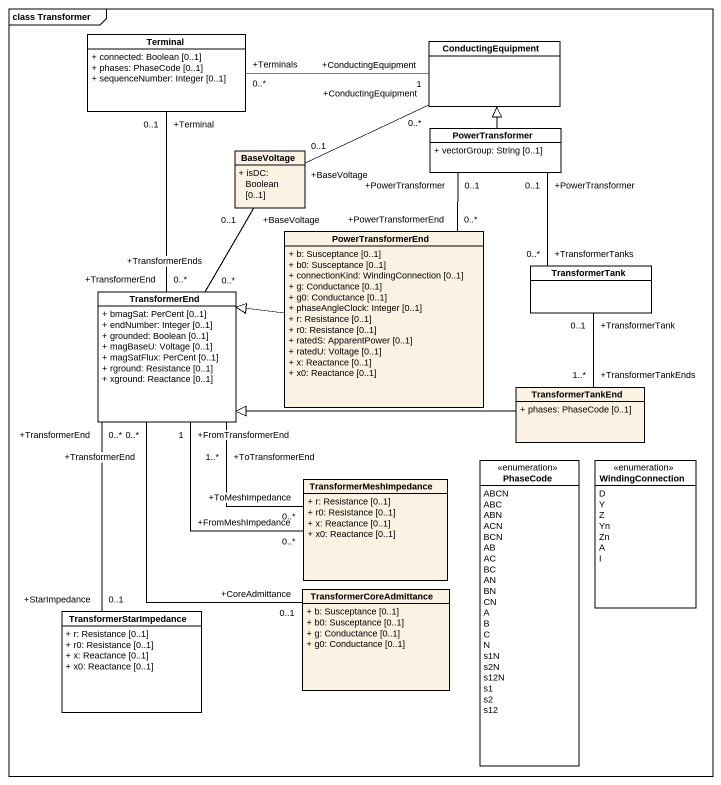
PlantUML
@startuml
mainframe class Transformer
hide circle
hide empty members
skinparam classAttributeIconSize 0
class Terminal #FFFFFF {
  + connected: Boolean [0..1]
  + phases: PhaseCode [0..1]
  + sequenceNumber: Integer [0..1]
}
class ConductingEquipment #FFFFFF
class BaseVoltage {
  + isDC: Boolean [0..1]
}
class PowerTransformer #FFFFFF {
  + vectorGroup: String [0..1]
}
class PowerTransformerEnd {
  + b: Susceptance [0..1]
  + b0: Susceptance [0..1]
  + connectionKind: WindingConnection [0..1]
  + g: Conductance [0..1]
  + g0: Conductance [0..1]
  + phaseAngleClock: Integer [0..1]
  + r: Resistance [0..1]
  + r0: Resistance [0..1]
  + ratedS: ApparentPower [0..1]
  + ratedU: Voltage [0..1]
  + x: Reactance [0..1]
  + x0: Reactance [0..1]
}
class TransformerTank #FFFFFF
class TransformerEnd #FFFFFF {
  + bmagSat: PerCent [0..1]
  + endNumber: Integer [0..1]
  + grounded: Boolean [0..1]
  + magBaseU: Voltage [0..1]
  + magSatFlux: PerCent [0..1]
  + rground: Resistance [0..1]
  + xground: Reactance [0..1]
}
class TransformerTankEnd {
  + phases: PhaseCode [0..1]
}
enum PhaseCode #FFFFFF {
  ABCN
  ABC
  ABN
  ACN
  BCN
  AB
  AC
  BC
  AN
  BN
  CN
  A
  B
  C
  N
  s1N
  s2N
  s12N
  s1
  s2
  s12
}
enum WindingConnection #FFFFFF {
  D
  Y
  Z
  Yn
  Zn
  A
  I
}
class TransformerMeshImpedance {
  + r: Resistance [0..1]
  + r0: Resistance [0..1]
  + x: Reactance [0..1]
  + x0: Reactance [0..1]
}
class TransformerCoreAdmittance {
  + b: Susceptance [0..1]
  + b0: Susceptance [0..1]
  + g: Conductance [0..1]
  + g0: Conductance [0..1]
}
class TransformerStarImpedance #FFFFFF {
  + r: Resistance [0..1]
  + r0: Resistance [0..1]
  + x: Reactance [0..1]
  + x0: Reactance [0..1]
}
Terminal "+Terminals\n0..*" -right- "+ConductingEquipment\n1" ConductingEquipment
BaseVoltage "+BaseVoltage\n0..1" -right- "+ConductingEquipment\n0..*" ConductingEquipment
PowerTransformer -up-|> ConductingEquipment
PowerTransformer "+PowerTransformer\n0..1" -- "+PowerTransformerEnd\n0..*" PowerTransformerEnd
PowerTransformerEnd -left-|> TransformerEnd
TransformerTank "+TransformerTanks\n0..*" -up- "+PowerTransformer\n0..1" PowerTransformer
TransformerEnd "+TransformerEnd\n0..*" -up- "+Terminal\n0..1" Terminal
TransformerEnd "+TransformerEnds\n0..*" -up- "+BaseVoltage\n0..1" BaseVoltage
TransformerEnd "+TransformerEnd\n0..*" -- "+StarImpedance\n0..1" TransformerStarImpedance
TransformerTankEnd "+TransformerTankEnds\n1..*" -up- "+TransformerTank\n0..1" TransformerTank
TransformerTankEnd -left-|> TransformerEnd
TransformerMeshImpedance "+FromMeshImpedance\n0..*" -up- "+FromTransformerEnd\n1" TransformerEnd
TransformerMeshImpedance "+ToMeshImpedance\n0..*" -up- "+ToTransformerEnd\n1..*" TransformerEnd
TransformerCoreAdmittance "+CoreAdmittance\n0..1" -up- "+TransformerEnd\n0..*" TransformerEnd
@enduml
